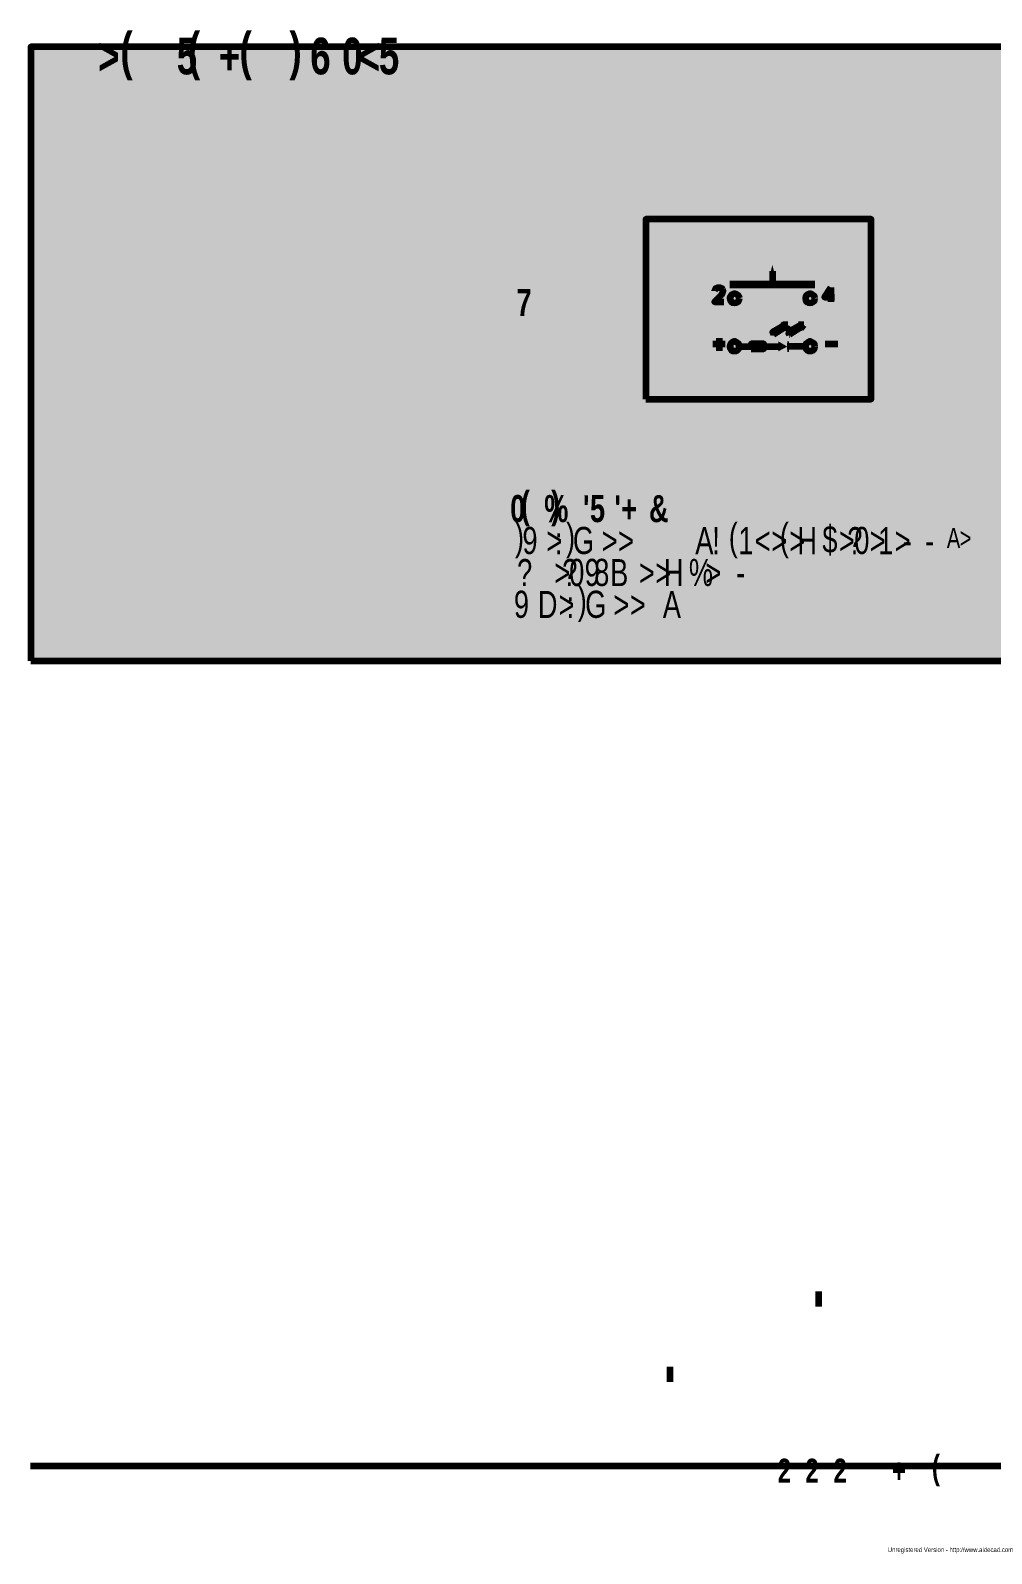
# Model space of a CAD drawing. Header units: inches. Extents: x 19 to 378, y -1 to 646.
# Drawn here: x 18.9 to 219.7, y -0.7 to 317.6 of the extents above; entities that cross this region are included whole.
import ezdxf

# ---------------------------------------------------------------- set-up
doc = ezdxf.new("R2010")
doc.units = ezdxf.units.IN
for name, color, linetype, lineweight in [('H', 7, 'CONTINUOUS', 100), ('P', 250, 'CONTINUOUS', 100), ('Text', 250, 'CONTINUOUS', 100)]:
    doc.layers.add(name, color=color, linetype=linetype, lineweight=lineweight)
doc.styles.get("Standard").update_dxf_attribs({"font": 'txt', "width": 0.75})

msp = doc.modelspace()

# ---------------------------------------------------------------- hatches: boundary and pattern name
at = {"layer": 'H', "linetype": 'CONTINUOUS'}
for color, points in [(0, [(19, 185.89), (377.89, 185.89), (377.89, 314.22), (19, 314.22)]), (7, [(113.33, 219.89), (217.33, 219.89), (217.33, 301.11), (113.33, 301.11)]), (7, [(25.78, 215.78), (105.44, 215.78), (105.44, 285.67), (25.78, 285.67)]), (7, [(147.44, 240.56), (194.56, 240.56), (194.56, 278.22), (147.44, 278.22)]), (0, [(173.33, 266.44), (174.44, 266.44), (173.89, 268.67)]), (0, [(165, 264.44), (182.78, 264.44), (165, 264.67)]), (0, [(182.78, 264.44), (165, 264.67), (182.78, 264.67)]), (0, [(175.11, 255.33), (173.89, 254.56), (174.78, 254.56)]), (0, [(175.11, 255.33), (176, 255.33), (174.78, 254.56)]), (0, [(175.56, 255.56), (175.11, 255.33), (176, 255.33)]), (0, [(176.11, 255.89), (175.56, 255.56), (176.78, 255.56)]), (0, [(175.56, 255.56), (176.44, 255.56), (176, 255.33)]), (0, [(176.11, 256.11), (176.22, 255.89), (177, 255.89)]), (0, [(176.11, 256.11), (177.11, 256.11), (177, 255.89)]), (0, [(176.11, 255.89), (177, 255.89), (176.78, 255.56)]), (0, [(176.44, 255.56), (176.78, 255.56), (176.67, 255.33)]), (0, [(178.44, 255.33), (177.33, 254.56), (178.11, 254.56)]), (0, [(178.44, 255.33), (179.33, 255.33), (178.11, 254.56)]), (0, [(178.89, 255.56), (178.44, 255.33), (179.33, 255.33)]), (0, [(179.56, 255.89), (178.89, 255.56), (180, 255.56)]), (0, [(178.89, 255.56), (179.78, 255.56), (179.33, 255.33)]), (0, [(179.33, 256.11), (179.56, 255.89), (180.22, 255.89)]), (0, [(179.33, 256.11), (180.44, 256.11), (180.22, 255.89)]), (0, [(179.56, 255.89), (180.22, 255.89), (180, 255.56)]), (0, [(179.78, 255.56), (180, 255.56), (179.89, 255.33)]), (0, [(174, 254.56), (174.78, 254.56), (174.11, 254.11)]), (0, [(175.11, 252.67), (175.11, 250.56), (177, 251.56)]), (0, [(177, 250.44), (177.33, 250.44), (177, 252.67)]), (0, [(177.33, 250.44), (177, 252.67), (177.33, 252.67)]), (0, [(177.22, 254.56), (178.11, 254.56), (177.56, 254.11)])]:
    msp.add_hatch(color=color, dxfattribs=at).paths.add_polyline_path(points)

# ---------------------------------------------------------------- linework, layer by layer
at = {"layer": 'P', "color": 0, "linetype": 'CONTINUOUS'}
for points in [[(19, 185.89), (377.89, 185.89), (377.89, 314.22), (19, 314.22), (19, 185.89)], [(147.44, 240.56), (194.56, 240.56), (194.56, 278.22), (147.44, 278.22), (147.44, 240.56)], [(165, 264.67), (182.78, 264.67)], [(165, 264.44), (182.78, 264.44)], [(173.89, 267.33), (173.89, 264.67)], [(161.89, 263.22), (161.89, 263.33), (162, 263.56), (162.11, 263.78), (162.44, 263.89), (163, 263.89), (163.33, 263.78), (163.44, 263.56), (163.56, 263.33), (163.56, 263), (163.44, 262.78), (163.22, 262.33), (161.78, 260.89), (163.78, 260.89)], [(167, 261.67), (166.89, 262.11), (166.44, 262.44), (166, 262.67), (165.44, 262.44), (165.11, 262.11), (165, 261.67), (165.11, 261.11), (165.44, 260.78), (166, 260.67), (166.44, 260.78), (166.89, 261.11), (167, 261.67)], [(182.78, 261.67), (182.67, 262.11), (182.22, 262.44), (181.78, 262.67), (181.33, 262.44), (180.89, 262.11), (180.78, 261.67), (180.89, 261.11), (181.33, 260.78), (181.78, 260.67), (182.22, 260.78), (182.67, 261.11), (182.78, 261.67)], [(186.11, 263.89), (184.78, 261.89), (186.89, 261.89)], [(186.11, 263.89), (186.11, 260.89)], [(176.22, 255.89), (173.89, 254.56)], [(174.11, 254.11), (176.44, 255.56)], [(175.11, 255.33), (176, 255.33), (175.11, 255.33)], [(175.56, 255.56), (176.44, 255.56), (175.56, 255.56)], [(177.11, 256.11), (176.11, 256.11), (177.11, 256.11)], [(176.22, 255.89), (176.11, 256.11), (177.11, 256.11)], [(177, 255.89), (176.22, 255.89), (177, 255.89)], [(176.78, 255.56), (176.44, 255.56), (176.78, 255.56)], [(176.44, 255.56), (176.67, 255.33)], [(176.67, 255.33), (177.11, 256.11)], [(179.56, 255.89), (177.22, 254.56)], [(177.44, 254.11), (179.78, 255.56)], [(179.33, 255.33), (178.44, 255.33), (179.33, 255.33)], [(178.89, 255.56), (180, 255.56), (178.89, 255.56)], [(180.44, 256.11), (179.33, 256.11)], [(179.33, 256.11), (179.56, 255.89)], [(180.22, 255.89), (179.56, 255.89), (180.22, 255.89)], [(179.89, 255.33), (179.78, 255.56)], [(179.78, 255.56), (179.89, 255.33)], [(179.89, 255.33), (180.44, 256.11)], [(179.89, 255.33), (179.89, 255.33)], [(161.44, 252.11), (164, 252.11)], [(162.78, 253.33), (162.78, 250.67)], [(167, 251.56), (166.89, 252.11), (166.44, 252.44), (166, 252.67), (165.44, 252.44), (165.11, 252.11), (165, 251.56), (165.11, 251.11), (165.44, 250.67), (166, 250.67), (166.44, 250.67), (166.89, 251.11), (167, 251.56)], [(167, 251.56), (169.44, 251.56)], [(169.44, 251.11), (172.11, 251.11), (172.11, 252.11), (169.44, 252.11), (169.44, 251.11)], [(172.11, 251.56), (175.56, 251.56)], [(174.78, 254.56), (173.89, 254.56), (174.78, 254.56)], [(173.89, 254.56), (174.11, 254.11)], [(180.78, 251.56), (177, 251.56)], [(177.44, 254.11), (177.22, 254.56)], [(177.22, 254.56), (177.44, 254.11)], [(178.11, 254.56), (177.33, 254.56), (178.11, 254.56)], [(177.44, 254.11), (177.56, 254.11)], [(182.78, 251.56), (182.67, 252.11), (182.22, 252.44), (181.78, 252.67), (181.33, 252.44), (180.89, 252.11), (180.78, 251.56), (180.89, 251.11), (181.33, 250.67), (181.78, 250.67), (182.22, 250.67), (182.67, 251.11), (182.78, 251.56)], [(184.89, 252.11), (187.56, 252.11)], [(183.56, 54.11), (183.56, 51)], [(152.44, 38.33), (152.44, 35.22)], [(18.89, 17.67), (378, 17.67)]]:
    msp.add_lwpolyline(points, dxfattribs=at)

# ---------------------------------------------------------------- texts
at = {"layer": 'Text', "color": 0, "linetype": 'CONTINUOUS', "attachment_point": 4}
for s, insert, char_height, width in [('{\\fFutura|b1|i0|c1|p15;(}', (37.67, 312.22), 7.6667, 8), ('{\\fFutura|b1|i0|c1|p15;5}', (49.44, 312.22), 7.6667, 8), ('{\\fFutura|b1|i0|c1|p15;(}', (51.78, 312.22), 7.6667, 8), ('{\\fFutura|b1|i0|c1|p15;(}', (62.56, 312.22), 7.6667, 8), ('{\\fFutura|b1|i0|c1|p15;)}', (73, 312.22), 7.6667, 8), ('{\\fFutura|b1|i0|c1|p15;6}', (77.33, 312.22), 7.6667, 8), ('{\\fFutura|b1|i0|c1|p15;0}', (84, 312.22), 7.6667, 8), ('{\\fFutura|b1|i0|c1|p15;5}', (91.67, 312.22), 7.6667, 8), ('{\\fFutura|b1|i0|c1|p15; }', (28.44, 312.22), 7.6667, 8), ('{\\fFutura|b1|i0|c1|p15;>}', (33, 312.22), 7.6667, 8), ('{\\fFutura|b1|i0|c1|p15;}', (44.11, 312.22), 7.6667, 8), ('{\\fFutura|b1|i0|c1|p15;+}', (58.22, 312.22), 7.6667, 8), ('{\\fFutura|b1|i0|c1|p15;}', (69, 312.22), 7.6667, 8), ('{\\fFutura|b1|i0|c1|p15;}', (79.56, 312.22), 7.6667, 8), ('{\\fFutura|b1|i0|c1|p15;<}', (87.44, 312.22), 7.6667, 8), ('{\\fFutura|b1|i0|c1|p15;}', (93.89, 312.22), 7.6667, 8), ('{\\fFutura|b1|i0|c1|p15;}', (100, 312.22), 7.6667, 8), ('{\\fFutura|b1|i0|c1|p15;7}', (120.44, 260.78), 5.6667, 6), ('{\\fFutura|b1|i0|c1|p15;}', (114, 260.78), 5.6667, 6), ('{\\fFutura|b1|i0|c1|p15;}', (116.11, 260.78), 5.6667, 6), ('{\\fFutura|b1|i0|c1|p15;}', (119, 260.78), 5.6667, 6), ('{\\fFutura|b1|i0|c1|p15;0}', (119.11, 217.67), 5.6667, 6), ('{\\fFutura|b1|i0|c1|p15;(}', (121.33, 217.67), 5.6667, 6), ('{\\fFutura|b1|i0|c1|p15;%}', (126.22, 217.67), 5.6667, 6), ('{\\fFutura|b1|i0|c1|p15;)}', (127.67, 217.67), 5.6667, 6), ("{\\fFutura|b1|i0|c1|p15;'}", (134.33, 217.67), 5.6667, 6), ('{\\fFutura|b1|i0|c1|p15;5}', (135.78, 217.67), 5.6667, 6), ("{\\fFutura|b1|i0|c1|p15;'}", (140.89, 217.67), 5.6667, 6), ('{\\fFutura|b1|i0|c1|p15;+}', (142.33, 217.67), 5.6667, 6), ('{\\fFutura|b1|i0|c1|p15;&}', (148.11, 217.67), 5.6667, 6), ('{\\fFutura|b1|i0|c1|p15;}', (114, 217.67), 5.6667, 6), ('{\\fFutura|b1|i0|c1|p15;}', (116.11, 217.67), 5.6667, 6), ('{\\fFutura|b1|i0|c1|p15;}', (130.89, 217.67), 5.6667, 6), ('{\\fFutura|b1|i0|c1|p15;}', (137.44, 217.67), 5.6667, 6), ('{\\fFutura|b1|i0|c1|p15;}', (145.56, 217.67), 5.6667, 6), ('{\\fFutura|b0|i0|c1|p15;)}', (120.11, 211), 5.6667, 6), ('{\\fFutura|b0|i0|c1|p15;9}', (121.67, 211), 5.6667, 6), ('{\\fFutura|b0|i0|c1|p15;)}', (130.78, 211), 5.6667, 6), ('{\\fFutura|b0|i0|c1|p15;G}', (132.22, 211), 5.6667, 6), ('{\\fFutura|b0|i0|c1|p15;A}', (157.78, 211), 5.6667, 6), ('{\\fFutura|b0|i0|c1|p15;!}', (161.33, 211), 5.6667, 6), ('{\\fFutura|b0|i0|c1|p15;(}', (164.78, 211), 5.6667, 6), ('{\\fFutura|b0|i0|c1|p15;1}', (166.78, 211), 5.6667, 6), ('{\\fFutura|b0|i0|c1|p15;(}', (175.44, 211), 5.6667, 6), ('{\\fFutura|b0|i0|c1|p15;H}', (179.11, 211), 5.6667, 6), ('{\\fFutura|b0|i0|c1|p15;$}', (184.33, 211), 5.6667, 6), ('{\\fFutura|b0|i0|c1|p15;?}', (189.56, 211), 5.6667, 6), ('{\\fFutura|b0|i0|c1|p15;0}', (191, 211), 5.6667, 6), ('{\\fFutura|b0|i0|c1|p15;1}', (196, 211), 5.6667, 6), ('{\\fFutura|b0|i0|c1|p15;A}', (210.33, 211.56), 4.2222, 4.5556), ('{\\fFutura|b0|i0|c1|p15;}', (114, 211), 5.6667, 6), ('{\\fFutura|b0|i0|c1|p15; }', (123.78, 211), 5.6667, 6), ('{\\fFutura|b0|i0|c1|p15;>}', (126.67, 211), 5.6667, 6), ('{\\fFutura|b0|i0|c1|p15;:}', (128.44, 211), 5.6667, 6), ('{\\fFutura|b0|i0|c1|p15; }', (135.22, 211), 5.6667, 6), ('{\\fFutura|b0|i0|c1|p15;>}', (138.22, 211), 5.6667, 6), ('{\\fFutura|b0|i0|c1|p15;}', (139.89, 211), 5.6667, 6), ('{\\fFutura|b0|i0|c1|p15;>}', (141.67, 211), 5.6667, 6), ('{\\fFutura|b0|i0|c1|p15;}', (143.33, 211), 5.6667, 6), ('{\\fFutura|b0|i0|c1|p15;}', (147, 211), 5.6667, 6), ('{\\fFutura|b0|i0|c1|p15;}', (153.11, 211), 5.6667, 6), ('{\\fFutura|b0|i0|c1|p15;<}', (170.22, 211), 5.6667, 6), ('{\\fFutura|b0|i0|c1|p15;>}', (173.67, 211), 5.6667, 6), ('{\\fFutura|b0|i0|c1|p15;>}', (177.44, 211), 5.6667, 6), ('{\\fFutura|b0|i0|c1|p15;}', (182.67, 211), 5.6667, 6), ('{\\fFutura|b0|i0|c1|p15;>}', (187.78, 211), 5.6667, 6), ('{\\fFutura|b0|i0|c1|p15;>}', (194.22, 211), 5.6667, 6), ('{\\fFutura|b0|i0|c1|p15;>}', (199.44, 211), 5.6667, 6), ('{\\fFutura|b0|i0|c1|p15;-}', (201.11, 211), 5.6667, 6), ('{\\fFutura|b0|i0|c1|p15;-}', (205.78, 211), 5.6667, 6), ('{\\fFutura|b0|i0|c1|p15;>}', (213, 211.56), 4.2222, 4.4444), ('{\\fFutura|b0|i0|c1|p15;?}', (120.56, 204.33), 5.6667, 6), ('{\\fFutura|b0|i0|c1|p15;?}', (130, 204.33), 5.6667, 6), ('{\\fFutura|b0|i0|c1|p15;0}', (131.44, 204.33), 5.6667, 6), ('{\\fFutura|b0|i0|c1|p15;9}', (134.67, 204.33), 5.6667, 6), ('{\\fFutura|b0|i0|c1|p15;8}', (136.67, 204.33), 5.6667, 6), ('{\\fFutura|b0|i0|c1|p15;B}', (140, 204.33), 5.6667, 6), ('{\\fFutura|b0|i0|c1|p15;H}', (151.22, 204.33), 5.6667, 6), ('{\\fFutura|b0|i0|c1|p15;%}', (156.44, 204.33), 5.6667, 6), ('{\\fFutura|b0|i0|c1|p15;}', (114, 204.33), 5.6667, 6), ('{\\fFutura|b0|i0|c1|p15;}', (117.22, 204.33), 5.6667, 6), ('{\\fFutura|b0|i0|c1|p15; }', (122, 204.33), 5.6667, 6), ('{\\fFutura|b0|i0|c1|p15;}', (125, 204.33), 5.6667, 6), ('{\\fFutura|b0|i0|c1|p15;>}', (128.33, 204.33), 5.6667, 6), ('{\\fFutura|b0|i0|c1|p15; }', (143.11, 204.33), 5.6667, 6), ('{\\fFutura|b0|i0|c1|p15;>}', (146, 204.33), 5.6667, 6), ('{\\fFutura|b0|i0|c1|p15;}', (147.78, 204.33), 5.6667, 6), ('{\\fFutura|b0|i0|c1|p15;>}', (149.44, 204.33), 5.6667, 6), ('{\\fFutura|b0|i0|c1|p15;}', (154.67, 204.33), 5.6667, 6), ('{\\fFutura|b0|i0|c1|p15;>}', (159.89, 204.33), 5.6667, 6), ('{\\fFutura|b0|i0|c1|p15;}', (161.67, 204.33), 5.6667, 6), ('{\\fFutura|b0|i0|c1|p15;-}', (166.33, 204.33), 5.6667, 6), ('{\\fFutura|b0|i0|c1|p15;9}', (119.89, 197.67), 5.6667, 6), ('{\\fFutura|b0|i0|c1|p15;)}', (133.22, 197.67), 5.6667, 6), ('{\\fFutura|b0|i0|c1|p15;G}', (134.78, 197.67), 5.6667, 6), ('{\\fFutura|b0|i0|c1|p15;}', (114, 197.67), 5.6667, 6), ('{\\fFutura|b0|i0|c1|p15;}', (117.22, 197.67), 5.6667, 6), ('{\\fFutura|b0|i0|c1|p15; }', (122, 197.67), 5.6667, 6), ('{\\fFutura|b0|i0|c1|p15;D}', (124.89, 197.67), 5.6667, 6), ('{\\fFutura|b0|i0|c1|p15;>}', (129.22, 197.67), 5.6667, 6), ('{\\fFutura|b0|i0|c1|p15;:}', (130.89, 197.67), 5.6667, 6), ('{\\fFutura|b0|i0|c1|p15; }', (137.78, 197.67), 5.6667, 6), ('{\\fFutura|b0|i0|c1|p15;>}', (140.67, 197.67), 5.6667, 6), ('{\\fFutura|b0|i0|c1|p15;}', (142.44, 197.67), 5.6667, 6), ('{\\fFutura|b0|i0|c1|p15;>}', (144.11, 197.67), 5.6667, 6), ('{\\fFutura|b0|i0|c1|p15;}', (145.89, 197.67), 5.6667, 6), ('{\\fFutura|b0|i0|c1|p15;A}', (151, 197.67), 5.6667, 6), ('{\\fSquare721BT|b1|i0|c1|p15;2}', (175, 16.67), 5, 5.3333), ('{\\fSquare721BT|b1|i0|c1|p15;2}', (180.78, 16.67), 5, 5.3333), ('{\\fSquare721BT|b1|i0|c1|p15;2}', (186.67, 16.67), 5, 5.3333), ('{\\fSquare721BT|b1|i0|c1|p15;(}', (207.22, 16.67), 5, 5.3333), ('{\\fSquare721BT|b1|i0|c1|p15;}', (18.89, 16.67), 5, 5.3333), ('{\\fSquare721BT|b1|i0|c1|p15;}', (24.56, 16.67), 5, 5.3333), ('{\\fSquare721BT|b1|i0|c1|p15;}', (29.78, 16.67), 5, 5.3333), ('{\\fSquare721BT|b1|i0|c1|p15;}', (34.67, 16.67), 5, 5.3333), ('{\\fSquare721BT|b1|i0|c1|p15;}', (192.22, 16.67), 5, 5.3333), ('{\\fSquare721BT|b1|i0|c1|p15;}', (194.78, 16.67), 5, 5.3333), ('{\\fSquare721BT|b1|i0|c1|p15;+}', (198.89, 16.67), 5, 5.3333), ('{\\fSquare721BT|b1|i0|c1|p15; }', (203.11, 16.67), 5, 5.3333), ('{\\fSquare721BT|b1|i0|c1|p15;}', (213.67, 16.67), 5, 5.3333), ('{\\fSquare721BT|b1|i0|c1|p15;}', (216.33, 16.67), 5, 5.3333)]:
    msp.add_mtext(s, dxfattribs=dict(at, insert=insert, char_height=char_height, width=width))
at = {"layer": 'Text', "color": 240, "insert": (198, 0), "char_height": 1, "width": 99, "attachment_point": 4}
msp.add_mtext('Unregistered Version - http://www.aidecad.com', dxfattribs=at)

doc.saveas('drawing.dxf')
